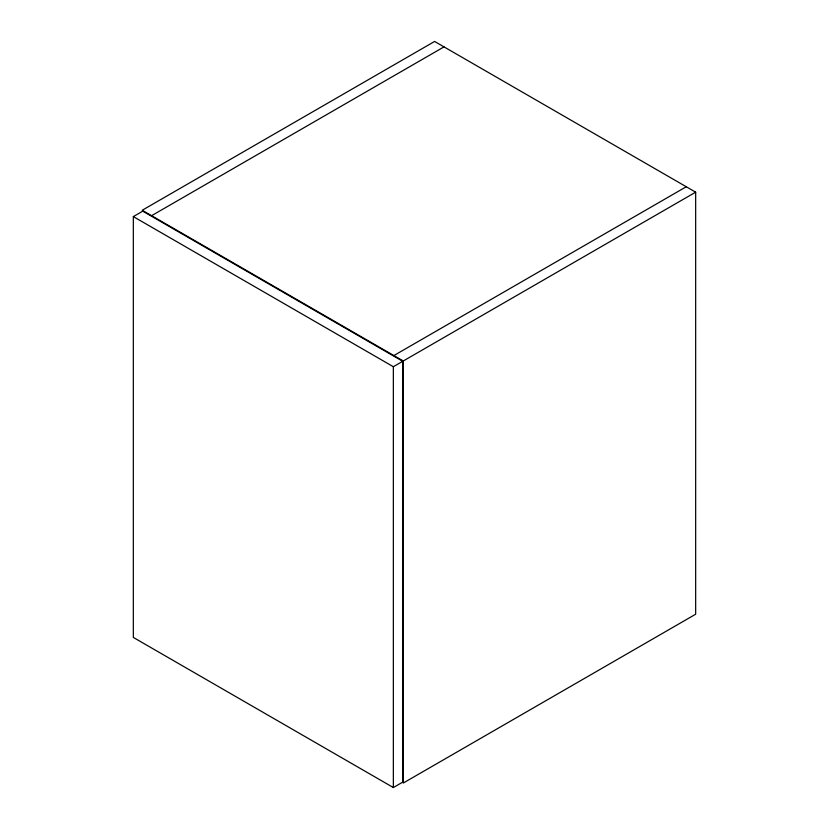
<?xml version="1.0" encoding="UTF-8"?>
<svg xmlns="http://www.w3.org/2000/svg" width="829" height="829" viewBox="0 0 829 829"><rect width="100%" height="100%" fill="white"/><g stroke="black" fill="none" stroke-linecap="round" stroke-linejoin="round"><path stroke-width="1.24" d="M133.334 216.597L142.733 211.167L402.749 361.289L402.749 782.12L393.35 787.55L133.334 637.428L133.334 216.597L393.35 366.719L402.749 361.289M151.603 215.685L444.002 46.88M393.879 355.558L686.267 186.753M403.277 360.988L695.666 192.173L695.666 614.216L403.277 783.032L403.277 360.988L142.205 210.265L434.603 41.45L695.666 192.173M393.35 366.719L393.35 787.55"/></g></svg>
